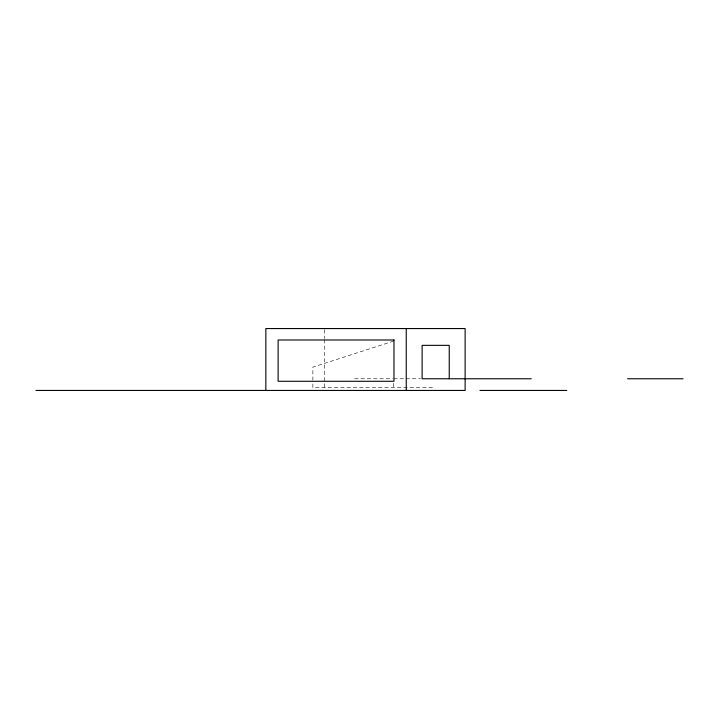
<?xml version="1.0" encoding="UTF-8"?>
<svg xmlns="http://www.w3.org/2000/svg" width="719" height="719" viewBox="0 0 719 719"><rect width="100%" height="100%" fill="white"/><g stroke="black" fill="none" stroke-linecap="round" stroke-linejoin="round"><path stroke-width="0.54" stroke-dasharray="3.6 2.7" d="M393.608 341.094L312.864 367.139L312.864 380.117M354.602 378.769L392.583 378.769M393.706 378.769L404.878 378.769M405.992 378.769L420.516 378.769M432.452 387.694L312.864 387.694L312.864 381.205M393.608 383.254L393.608 387.694M324.727 329.653L324.727 338.496M324.727 339.602L324.727 389.347"/><path stroke-width="1.08" d="M531.251 378.769L422.125 378.769L422.125 345.345L449.24 345.345L449.24 378.769M627.615 378.769L683.05 378.769M35.95 390.444L465.121 390.444L465.121 328.556L265.85 328.556L265.85 390.444M479.924 390.444L566.788 390.444M406.244 328.556L406.244 390.444M393.976 339.988L278.118 339.988L278.118 381.277L393.976 381.277L393.976 339.988"/></g></svg>
